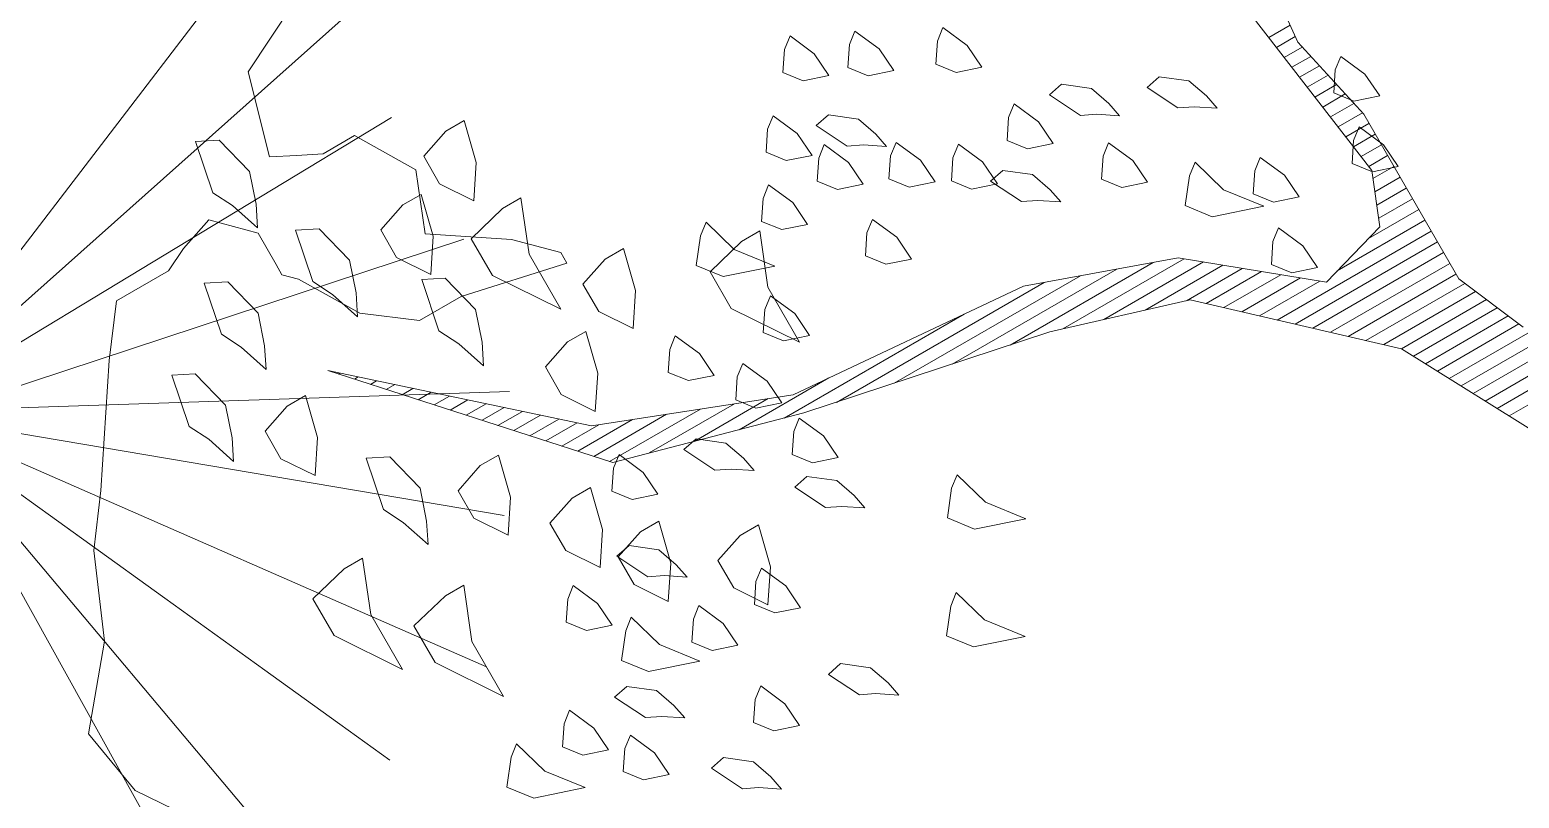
# Model space of a CAD drawing. Header units: metres. Extents: x 12093 to 20303, y 514 to 1412.
# Drawn here: x 19675.843 to 19677.558, y 704.973 to 705.857 of the extents above; entities that cross this region are included whole.
import ezdxf

# ---------------------------------------------------------------- set-up
doc = ezdxf.new("R2010")
doc.units = ezdxf.units.M
doc.layers.get('0').update_dxf_attribs({"lineweight": 13})
for name, color, linetype, lineweight in [('AMBI-GRASS', 104, 'Continuous', 20), ('ARBOLES', 52, 'Continuous', 13), ('grass', 64, 'Continuous', 13), ('MANZANAS-ORIGINALES', 147, 'Continuous', 9)]:
    doc.layers.add(name, color=color, linetype=linetype, lineweight=lineweight)

# ---------------------------------------------------------------- blocks, each defined once
blk = doc.blocks.new('ghgfghgh')
at = {"layer": 'ARBOLES', "lineweight": 20}
for p, q in [((20001.0692, 664.5407), (20001.1009, 664.4703)), ((20001.1546, 664.3773), (20001.0502, 664.512)), ((20001.0799, 664.4737), (20001.0954, 664.4826)), ((20001.0855, 664.4665), (20001.0991, 664.4744)), ((20001.1009, 664.4703), (20001.1488, 664.4182)), ((20001.0911, 664.4593), (20001.1041, 664.4668)), ((20001.0967, 664.4521), (20001.1104, 664.46)), ((20001.1022, 664.4449), (20001.1166, 664.4532)), ((20001.1078, 664.4377), (20001.1229, 664.4464)), ((20001.1134, 664.4305), (20001.1291, 664.4396)), ((20001.119, 664.4233), (20001.1354, 664.4328)), ((20001.1246, 664.4161), (20001.1416, 664.4259)), ((20001.1302, 664.4089), (20001.1479, 664.4191)), ((20001.1488, 664.4182), (20001.1871, 664.3517)), ((20001.1357, 664.4017), (20001.1526, 664.4114)), ((20001.1413, 664.3945), (20001.1572, 664.4036)), ((20001.1469, 664.3873), (20001.1617, 664.3958)), ((20001.1525, 664.3801), (20001.1662, 664.388)), ((20001.1605, 664.3363), (20001.1546, 664.3773)), ((20001.1555, 664.3714), (20001.1707, 664.3802)), ((20001.1569, 664.3618), (20001.1752, 664.3723)), ((20001.1583, 664.3521), (20001.1797, 664.3645)), ((20001.1597, 664.3425), (20001.1842, 664.3567)), ((20001.1871, 664.3517), (20001.2179, 664.2985)), ((20001.1295, 664.3043), (20001.1933, 664.3411)), ((20001.1524, 664.3279), (20001.1888, 664.3489)), ((20001.086, 664.2687), (20001.1978, 664.3333)), ((20001.1217, 664.2962), (20001.1605, 664.3363)), ((20001.0989, 664.2657), (20001.2023, 664.3254)), ((20001.1118, 664.2627), (20001.2068, 664.3176)), ((20000.8919, 664.2505), (20000.9958, 664.3105)), ((20000.9017, 664.2933), (20001.014, 664.3138)), ((20000.9302, 664.2622), (20001.0184, 664.3131)), ((20000.9601, 664.269), (20001.0324, 664.3108)), ((20000.99, 664.2759), (20001.0465, 664.3085)), ((20001.014, 664.3138), (20001.1217, 664.2962)), ((20001.02, 664.2827), (20001.0606, 664.3062)), ((20001.1247, 664.2598), (20001.2113, 664.3098)), ((20000.7658, 664.2089), (20000.9166, 664.296)), ((20000.8078, 664.2228), (20000.943, 664.3008)), ((20000.8499, 664.2366), (20000.9694, 664.3056)), ((20001.0344, 664.2806), (20001.0746, 664.3039)), ((20001.0473, 664.2777), (20001.0887, 664.3016)), ((20001.0602, 664.2747), (20001.1028, 664.2993)), ((20001.0731, 664.2717), (20001.1169, 664.297)), ((20001.1375, 664.2568), (20001.2158, 664.302)), ((20001.1504, 664.2538), (20001.2222, 664.2952)), ((20001.2179, 664.2985), (20001.2647, 664.2635)), ((20000.7345, 664.2144), (20000.9017, 664.2933)), ((20001.1633, 664.2508), (20001.2301, 664.2894)), ((20001.0227, 664.2833), (20000.9209, 664.26)), ((20001.1762, 664.2478), (20001.0227, 664.2833)), ((20001.1762, 664.2478), (20001.2379, 664.2835)), ((20001.1849, 664.2424), (20001.2458, 664.2776)), ((20000.7278, 664.1975), (20000.8587, 664.273)), ((20001.1936, 664.237), (20001.2537, 664.2717)), ((20001.2023, 664.2316), (20001.2615, 664.2658)), ((20000.9209, 664.26), (20000.7421, 664.2012)), ((20001.2109, 664.2262), (20001.2696, 664.26)), ((20001.2196, 664.2208), (20001.2777, 664.2543)), ((20001.287, 664.1788), (20001.1762, 664.2478)), ((20001.2283, 664.2154), (20001.2858, 664.2485)), ((20001.237, 664.2099), (20001.2939, 664.2428)), ((20000.3963, 664.232), (20000.5879, 664.1919)), ((20000.6033, 664.1653), (20000.3963, 664.232)), ((20001.2457, 664.2045), (20001.302, 664.2371)), ((20001.2544, 664.1991), (20001.3102, 664.2313)), ((20000.4157, 664.2257), (20000.4185, 664.2274)), ((20000.4273, 664.222), (20000.4317, 664.2246)), ((20000.4389, 664.2183), (20000.445, 664.2218)), ((20000.6952, 664.189), (20000.7604, 664.2267)), ((20000.4505, 664.2145), (20000.4582, 664.219)), ((20000.4621, 664.2108), (20000.4715, 664.2163)), ((20000.4736, 664.2071), (20000.4848, 664.2135)), ((20000.4852, 664.2033), (20000.498, 664.2107)), ((20000.5879, 664.1919), (20000.7345, 664.2144)), ((20000.6625, 664.1806), (20000.7163, 664.2117)), ((20000.4968, 664.1996), (20000.5113, 664.2079)), ((20000.5084, 664.1959), (20000.5245, 664.2052)), ((20000.52, 664.1921), (20000.5378, 664.2024)), ((20000.5316, 664.1884), (20000.551, 664.1996)), ((20000.5895, 664.1697), (20000.6425, 664.2003)), ((20000.6011, 664.166), (20000.6671, 664.2041)), ((20000.7421, 664.2012), (20000.6033, 664.1653)), ((20000.6299, 664.1722), (20000.6917, 664.2079)), ((20000.5432, 664.1847), (20000.5643, 664.1968)), ((20000.5548, 664.1809), (20000.5775, 664.1941)), ((20000.5664, 664.1772), (20000.5932, 664.1927)), ((20000.5779, 664.1735), (20000.6178, 664.1965))]:
    blk.add_line(p, q, dxfattribs=at)
at = {"layer": 'grass'}
for p, q in [((20000.3386, 664.4488), (20000.3709, 664.4977)), ((20000.8432, 664.4809), (20000.8392, 664.4711)), ((20000.8608, 664.468), (20000.8432, 664.4809)), ((20000.7321, 664.4749), (20000.7281, 664.4651)), ((20000.7497, 664.462), (20000.7321, 664.4749)), ((20000.7753, 664.4686), (20000.7742, 664.4519)), ((20000.7793, 664.4784), (20000.7753, 664.4686)), ((20000.7969, 664.4655), (20000.7793, 664.4784)), ((20000.8392, 664.4711), (20000.8381, 664.4544)), ((20000.7281, 664.4651), (20000.7269, 664.4484)), ((20000.7604, 664.4461), (20000.7497, 664.462)), ((20000.8076, 664.4497), (20000.7969, 664.4655)), ((20000.8715, 664.4522), (20000.8608, 664.468)), ((20001.1321, 664.46), (20001.1281, 664.4502)), ((20001.1497, 664.4471), (20001.1321, 664.46)), ((20000.3541, 664.3871), (20000.3386, 664.4488)), ((20000.7269, 664.4484), (20000.7417, 664.4423)), ((20000.7742, 664.4519), (20000.7889, 664.4459)), ((20000.7889, 664.4459), (20000.8076, 664.4497)), ((20000.8381, 664.4544), (20000.8528, 664.4484)), ((20000.8528, 664.4484), (20000.8715, 664.4522)), ((20001.1281, 664.4502), (20001.127, 664.4335)), ((20001.1604, 664.4313), (20001.1497, 664.4471)), ((20000.7417, 664.4423), (20000.7604, 664.4461)), ((20000.9205, 664.4321), (20000.9294, 664.4399)), ((20000.9294, 664.4399), (20000.951, 664.4368)), ((20000.951, 664.4368), (20000.9637, 664.4259)), ((20000.9914, 664.4375), (20001.0003, 664.4453)), ((20001.0139, 664.4226), (20000.9914, 664.4375)), ((20001.0003, 664.4453), (20001.0219, 664.4422)), ((20001.0219, 664.4422), (20001.0346, 664.4313)), ((20000.8949, 664.4255), (20000.8909, 664.4157)), ((20000.9125, 664.4125), (20000.8949, 664.4255)), ((20000.943, 664.4172), (20000.9205, 664.4321)), ((20000.9637, 664.4259), (20000.9715, 664.417)), ((20001.0346, 664.4313), (20001.0424, 664.4224)), ((20001.127, 664.4335), (20001.1417, 664.4275)), ((20001.1417, 664.4275), (20001.1604, 664.4313)), ((20000.7198, 664.4169), (20000.7158, 664.4071)), ((20000.7374, 664.404), (20000.7198, 664.4169)), ((20000.7512, 664.4098), (20000.7601, 664.4176)), ((20000.7601, 664.4176), (20000.7818, 664.4145)), ((20000.7818, 664.4145), (20000.7945, 664.4036)), ((20000.8909, 664.4157), (20000.8898, 664.3989)), ((20000.9548, 664.4181), (20000.943, 664.4172)), ((20000.9715, 664.417), (20000.9548, 664.4181)), ((20001.0257, 664.4235), (20001.0139, 664.4226)), ((20001.0424, 664.4224), (20001.0257, 664.4235)), ((20000.4822, 664.4057), (20000.4661, 664.3875)), ((20000.4955, 664.4134), (20000.4822, 664.4057)), ((20000.5042, 664.3829), (20000.4955, 664.4134)), ((20000.7158, 664.4071), (20000.7147, 664.3904)), ((20000.7481, 664.3882), (20000.7374, 664.404)), ((20000.7737, 664.3949), (20000.7512, 664.4098)), ((20000.7945, 664.4036), (20000.8023, 664.3947)), ((20000.9232, 664.3967), (20000.9125, 664.4125)), ((20001.1455, 664.4088), (20001.1415, 664.399)), ((20001.1631, 664.3959), (20001.1455, 664.4088)), ((20000.3003, 664.3982), (20000.3175, 664.3992)), ((20000.3129, 664.3611), (20000.3003, 664.3982)), ((20000.3175, 664.3992), (20000.3395, 664.3765)), ((20000.4158, 664.4025), (20000.3931, 664.3894)), ((20000.4603, 664.3778), (20000.4158, 664.4025)), ((20000.757, 664.396), (20000.753, 664.3862)), ((20000.7746, 664.3831), (20000.757, 664.396)), ((20000.7855, 664.3958), (20000.7737, 664.3949)), ((20000.8023, 664.3947), (20000.7855, 664.3958)), ((20000.8092, 664.3976), (20000.8052, 664.3878)), ((20000.8268, 664.3847), (20000.8092, 664.3976)), ((20000.8544, 664.3963), (20000.8504, 664.3865)), ((20000.872, 664.3834), (20000.8544, 664.3963)), ((20000.8898, 664.3989), (20000.9045, 664.3929)), ((20000.9045, 664.3929), (20000.9232, 664.3967)), ((20000.9635, 664.3974), (20000.9595, 664.3876)), ((20000.9811, 664.3845), (20000.9635, 664.3974)), ((20001.1415, 664.399), (20001.1404, 664.3823)), ((20001.1738, 664.3801), (20001.1631, 664.3959)), ((20000.3736, 664.3882), (20000.3541, 664.3871)), ((20000.3931, 664.3894), (20000.3736, 664.3882)), ((20000.4661, 664.3875), (20000.4776, 664.3676)), ((20000.5024, 664.3553), (20000.5042, 664.3829)), ((20000.7147, 664.3904), (20000.7294, 664.3844)), ((20000.7294, 664.3844), (20000.7481, 664.3882)), ((20000.753, 664.3862), (20000.7519, 664.3695)), ((20000.7853, 664.3673), (20000.7746, 664.3831)), ((20000.8052, 664.3878), (20000.804, 664.3711)), ((20000.8375, 664.3689), (20000.8268, 664.3847)), ((20000.8504, 664.3865), (20000.8493, 664.3698)), ((20000.8827, 664.3675), (20000.872, 664.3834)), ((20000.9595, 664.3876), (20000.9584, 664.3709)), ((20000.9918, 664.3687), (20000.9811, 664.3845)), ((20001.0264, 664.3832), (20001.0223, 664.3734)), ((20001.0469, 664.3633), (20001.0264, 664.3832)), ((20001.0736, 664.3867), (20001.0696, 664.3769)), ((20001.0912, 664.3738), (20001.0736, 664.3867)), ((20001.1404, 664.3823), (20001.1551, 664.3763)), ((20000.3395, 664.3765), (20000.3444, 664.3527)), ((20000.467, 664.3312), (20000.4603, 664.3778)), ((20000.804, 664.3711), (20000.8187, 664.3651)), ((20000.8778, 664.3695), (20000.8867, 664.3773)), ((20000.8867, 664.3773), (20000.9083, 664.3742)), ((20000.9083, 664.3742), (20000.921, 664.3633)), ((20001.0223, 664.3734), (20001.0192, 664.3518)), ((20001.0696, 664.3769), (20001.0685, 664.3602)), ((20001.1019, 664.358), (20001.0912, 664.3738)), ((20001.1551, 664.3763), (20001.1738, 664.3801)), ((20000.3272, 664.3517), (20000.3129, 664.3611)), ((20000.4776, 664.3676), (20000.5024, 664.3553)), ((20000.7165, 664.3668), (20000.7125, 664.357)), ((20000.7341, 664.3539), (20000.7165, 664.3668)), ((20000.7519, 664.3695), (20000.7666, 664.3635)), ((20000.7666, 664.3635), (20000.7853, 664.3673)), ((20000.8187, 664.3651), (20000.8375, 664.3689)), ((20000.8493, 664.3698), (20000.864, 664.3637)), ((20000.864, 664.3637), (20000.8827, 664.3675)), ((20000.9003, 664.3546), (20000.8778, 664.3695)), ((20000.921, 664.3633), (20000.9288, 664.3544)), ((20000.9584, 664.3709), (20000.9731, 664.3649)), ((20000.9731, 664.3649), (20000.9918, 664.3687)), ((20001.0763, 664.3513), (20001.0469, 664.3633)), ((20001.0685, 664.3602), (20001.0832, 664.3542)), ((20000.3454, 664.3356), (20000.3272, 664.3517)), ((20000.3444, 664.3527), (20000.3454, 664.3356)), ((20000.451, 664.3522), (20000.4349, 664.3341)), ((20000.4643, 664.3599), (20000.451, 664.3522)), ((20000.473, 664.3295), (20000.4643, 664.3599)), ((20000.5234, 664.3497), (20000.5006, 664.3277)), ((20000.5367, 664.3574), (20000.5234, 664.3497)), ((20000.5426, 664.3164), (20000.5367, 664.3574)), ((20000.7125, 664.357), (20000.7114, 664.3403)), ((20000.7448, 664.3381), (20000.7341, 664.3539)), ((20000.9121, 664.3555), (20000.9003, 664.3546)), ((20000.9288, 664.3544), (20000.9121, 664.3555)), ((20001.0192, 664.3518), (20001.0388, 664.3437)), ((20001.0388, 664.3437), (20001.0763, 664.3513)), ((20001.0832, 664.3542), (20001.1019, 664.358)), ((20000.2915, 664.3207), (20000.3099, 664.3414)), ((20000.3099, 664.3414), (20000.3457, 664.3318)), ((20000.6711, 664.3396), (20000.6671, 664.3298)), ((20000.6916, 664.3198), (20000.6711, 664.3396)), ((20000.7114, 664.3403), (20000.7261, 664.3343)), ((20000.792, 664.3417), (20000.788, 664.3319)), ((20000.8096, 664.3288), (20000.792, 664.3417)), ((20000.3457, 664.3318), (20000.3588, 664.3091)), ((20000.373, 664.3338), (20000.3901, 664.3348)), ((20000.3856, 664.2967), (20000.373, 664.3338)), ((20000.3901, 664.3348), (20000.4121, 664.3121)), ((20000.4349, 664.3341), (20000.4464, 664.3141)), ((20000.467, 664.3312), (20000.467, 664.3312)), ((20000.5299, 664.3272), (20000.467, 664.3312)), ((20000.4712, 664.3018), (20000.473, 664.3295)), ((20000.5006, 664.3277), (20000.516, 664.3011)), ((20000.6671, 664.3298), (20000.6639, 664.3082)), ((20000.7101, 664.3334), (20000.6968, 664.3257)), ((20000.716, 664.2925), (20000.7101, 664.3334)), ((20000.7261, 664.3343), (20000.7448, 664.3381)), ((20000.788, 664.3319), (20000.7869, 664.3152)), ((20000.8203, 664.3129), (20000.8096, 664.3288)), ((20001.087, 664.3355), (20001.0829, 664.3257)), ((20001.1046, 664.3226), (20001.087, 664.3355)), ((20000.2808, 664.3044), (20000.2915, 664.3207)), ((20000.5657, 664.3176), (20000.5299, 664.3272)), ((20000.57, 664.31), (20000.5657, 664.3176)), ((20000.6111, 664.3206), (20000.5978, 664.3129)), ((20000.6198, 664.2901), (20000.6111, 664.3206)), ((20000.6968, 664.3257), (20000.6741, 664.3037)), ((20000.721, 664.3078), (20000.6916, 664.3198)), ((20001.0829, 664.3257), (20001.0818, 664.309)), ((20001.1153, 664.3068), (20001.1046, 664.3226)), ((20000.3588, 664.3091), (20000.3631, 664.3015)), ((20000.4121, 664.3121), (20000.417, 664.2883)), ((20000.4464, 664.3141), (20000.4712, 664.3018)), ((20000.4932, 664.2858), (20000.57, 664.31)), ((20000.5656, 664.2766), (20000.5426, 664.3164)), ((20000.5978, 664.3129), (20000.5817, 664.2947)), ((20000.6639, 664.3082), (20000.6836, 664.3002)), ((20000.6836, 664.3002), (20000.721, 664.3078)), ((20000.7869, 664.3152), (20000.8016, 664.3092)), ((20000.8016, 664.3092), (20000.8203, 664.3129)), ((20001.0818, 664.309), (20001.0965, 664.303)), ((20001.0965, 664.303), (20001.1153, 664.3068)), ((20000.2429, 664.2826), (20000.2808, 664.3044)), ((20000.3065, 664.2954), (20000.3237, 664.2964)), ((20000.3191, 664.2583), (20000.3065, 664.2954)), ((20000.3237, 664.2964), (20000.3457, 664.2737)), ((20000.3631, 664.3015), (20000.3751, 664.2983)), ((20000.3751, 664.2983), (20000.4196, 664.2736)), ((20000.3999, 664.2872), (20000.3856, 664.2967)), ((20000.4646, 664.298), (20000.4817, 664.299)), ((20000.4771, 664.2609), (20000.4646, 664.298)), ((20000.4817, 664.299), (20000.5037, 664.2763)), ((20000.516, 664.3011), (20000.5656, 664.2766)), ((20000.6741, 664.3037), (20000.6894, 664.2771)), ((20000.418, 664.2711), (20000.3999, 664.2872)), ((20000.417, 664.2883), (20000.418, 664.2711)), ((20000.4629, 664.2684), (20000.4932, 664.2858)), ((20000.5817, 664.2947), (20000.5933, 664.2748)), ((20000.6181, 664.2625), (20000.6198, 664.2901)), ((20000.7179, 664.2862), (20000.7139, 664.2764)), ((20000.7391, 664.2526), (20000.716, 664.2925)), ((20000.7355, 664.2733), (20000.7179, 664.2862)), ((20000.2377, 664.2392), (20000.2429, 664.2826)), ((20000.3457, 664.2737), (20000.3505, 664.2499)), ((20000.4196, 664.2736), (20000.4629, 664.2684)), ((20000.5037, 664.2763), (20000.5086, 664.2525)), ((20000.5933, 664.2748), (20000.6181, 664.2625)), ((20000.6894, 664.2771), (20000.7391, 664.2526)), ((20000.7139, 664.2764), (20000.7127, 664.2597)), ((20000.7462, 664.2575), (20000.7355, 664.2733)), ((20000.3334, 664.2489), (20000.3191, 664.2583)), ((20000.4915, 664.2515), (20000.4771, 664.2609)), ((20000.5086, 664.2525), (20000.5096, 664.2354)), ((20000.5705, 664.2528), (20000.5544, 664.2346)), ((20000.5838, 664.2604), (20000.5705, 664.2528)), ((20000.5925, 664.23), (20000.5838, 664.2604)), ((20000.6488, 664.2572), (20000.6448, 664.2474)), ((20000.6664, 664.2443), (20000.6488, 664.2572)), ((20000.7127, 664.2597), (20000.7274, 664.2537)), ((20000.7274, 664.2537), (20000.7462, 664.2575)), ((20000.3516, 664.2327), (20000.3334, 664.2489)), ((20000.3505, 664.2499), (20000.3516, 664.2327)), ((20000.5096, 664.2354), (20000.4915, 664.2515)), ((20000.6448, 664.2474), (20000.6437, 664.2307)), ((20000.6771, 664.2285), (20000.6664, 664.2443)), ((20000.2316, 664.1449), (20000.2377, 664.2392)), ((20000.5544, 664.2346), (20000.5659, 664.2147)), ((20000.6437, 664.2307), (20000.6584, 664.2247)), ((20000.6978, 664.2372), (20000.6938, 664.2274)), ((20000.7154, 664.2243), (20000.6978, 664.2372)), ((20000.283, 664.2286), (20000.3001, 664.2297)), ((20000.2956, 664.1915), (20000.283, 664.2286)), ((20000.3001, 664.2297), (20000.3222, 664.2069)), ((20000.4041, 664.2295), (20000.4052, 664.2301)), ((20000.5907, 664.2024), (20000.5925, 664.23)), ((20000.6584, 664.2247), (20000.6771, 664.2285)), ((20000.6938, 664.2274), (20000.6927, 664.2107)), ((20000.7261, 664.2085), (20000.7154, 664.2243)), ((20000.3802, 664.2138), (20000.3669, 664.2061)), ((20000.3889, 664.1834), (20000.3802, 664.2138)), ((20000.5659, 664.2147), (20000.5907, 664.2024)), ((20000.6927, 664.2107), (20000.7074, 664.2047)), ((20000.3222, 664.2069), (20000.327, 664.1831)), ((20000.3669, 664.2061), (20000.3508, 664.188)), ((20000.7074, 664.2047), (20000.7261, 664.2085)), ((20000.3099, 664.1821), (20000.2956, 664.1915)), ((20000.3508, 664.188), (20000.3623, 664.168)), ((20000.7348, 664.1877), (20000.7337, 664.171)), ((20000.7388, 664.1975), (20000.7348, 664.1877)), ((20000.7564, 664.1846), (20000.7388, 664.1975)), ((20000.328, 664.166), (20000.3099, 664.1821)), ((20000.327, 664.1831), (20000.328, 664.166)), ((20000.3871, 664.1558), (20000.3889, 664.1834)), ((20000.6551, 664.1746), (20000.664, 664.1824)), ((20000.664, 664.1824), (20000.6856, 664.1793)), ((20000.6856, 664.1793), (20000.6983, 664.1683)), ((20000.7671, 664.1688), (20000.7564, 664.1846)), ((20000.3623, 664.168), (20000.3871, 664.1558)), ((20000.4242, 664.1683), (20000.4414, 664.1693)), ((20000.4368, 664.1312), (20000.4242, 664.1683)), ((20000.4414, 664.1693), (20000.4634, 664.1466)), ((20000.5204, 664.1706), (20000.5071, 664.163)), ((20000.5291, 664.1402), (20000.5204, 664.1706)), ((20000.6079, 664.171), (20000.6038, 664.1612)), ((20000.6255, 664.1581), (20000.6079, 664.171)), ((20000.6776, 664.1597), (20000.6551, 664.1746)), ((20000.6983, 664.1683), (20000.7061, 664.1594)), ((20000.7337, 664.171), (20000.7484, 664.165)), ((20000.7484, 664.165), (20000.7671, 664.1688)), ((20000.5071, 664.163), (20000.491, 664.1448)), ((20000.6038, 664.1612), (20000.6027, 664.1445)), ((20000.6361, 664.1423), (20000.6255, 664.1581)), ((20000.6894, 664.1605), (20000.6776, 664.1597)), ((20000.7061, 664.1594), (20000.6894, 664.1605)), ((20000.7355, 664.1474), (20000.7444, 664.1552)), ((20000.7444, 664.1552), (20000.766, 664.1521)), ((20000.8536, 664.1564), (20000.8495, 664.1466)), ((20000.8741, 664.1365), (20000.8536, 664.1564)), ((20000.2264, 664.1015), (20000.2316, 664.1449)), ((20000.4634, 664.1466), (20000.4682, 664.1228)), ((20000.491, 664.1448), (20000.5025, 664.1249)), ((20000.5872, 664.1471), (20000.5739, 664.1395)), ((20000.5959, 664.1167), (20000.5872, 664.1471)), ((20000.6027, 664.1445), (20000.6174, 664.1385)), ((20000.758, 664.1325), (20000.7355, 664.1474)), ((20000.766, 664.1521), (20000.7787, 664.1412)), ((20000.8495, 664.1466), (20000.8464, 664.125)), ((20000.5273, 664.1126), (20000.5291, 664.1402)), ((20000.5739, 664.1395), (20000.5577, 664.1213)), ((20000.6174, 664.1385), (20000.6361, 664.1423)), ((20000.7698, 664.1334), (20000.758, 664.1325)), ((20000.7865, 664.1323), (20000.7698, 664.1334)), ((20000.7787, 664.1412), (20000.7865, 664.1323)), ((20000.9035, 664.1245), (20000.8741, 664.1365)), ((20000.4511, 664.1218), (20000.4368, 664.1312)), ((20000.4682, 664.1228), (20000.4693, 664.1057)), ((20000.5025, 664.1249), (20000.5273, 664.1126)), ((20000.6368, 664.1226), (20000.6235, 664.1149)), ((20000.6455, 664.0922), (20000.6368, 664.1226)), ((20000.8464, 664.125), (20000.866, 664.1169)), ((20000.866, 664.1169), (20000.9035, 664.1245)), ((20000.4693, 664.1057), (20000.4511, 664.1218)), ((20000.5577, 664.1213), (20000.5693, 664.1013)), ((20000.5941, 664.0891), (20000.5959, 664.1167)), ((20000.6235, 664.1149), (20000.6074, 664.0968)), ((20000.6959, 664.1124), (20000.6798, 664.0942)), ((20000.7092, 664.1201), (20000.6959, 664.1124)), ((20000.7179, 664.0896), (20000.7092, 664.1201)), ((20000.2343, 664.0355), (20000.2264, 664.1015)), ((20000.5693, 664.1013), (20000.5941, 664.0891)), ((20000.6063, 664.0973), (20000.6152, 664.1051)), ((20000.6152, 664.1051), (20000.6368, 664.102)), ((20000.6368, 664.102), (20000.6495, 664.091)), ((20000.4217, 664.0959), (20000.4084, 664.0882)), ((20000.4276, 664.055), (20000.4217, 664.0959)), ((20000.6288, 664.0823), (20000.6063, 664.0973)), ((20000.6074, 664.0968), (20000.6189, 664.0768)), ((20000.6437, 664.0645), (20000.6455, 664.0922)), ((20000.6495, 664.091), (20000.6573, 664.0821)), ((20000.6798, 664.0942), (20000.6913, 664.0743)), ((20000.4084, 664.0882), (20000.3856, 664.0662)), ((20000.6406, 664.0832), (20000.6288, 664.0823)), ((20000.6573, 664.0821), (20000.6406, 664.0832)), ((20000.7115, 664.0886), (20000.7074, 664.0788)), ((20000.7291, 664.0757), (20000.7115, 664.0886)), ((20000.7161, 664.062), (20000.7179, 664.0896)), ((20000.4818, 664.0686), (20000.459, 664.0466)), ((20000.4951, 664.0763), (20000.4818, 664.0686)), ((20000.501, 664.0353), (20000.4951, 664.0763)), ((20000.5747, 664.0759), (20000.5707, 664.0661)), ((20000.5923, 664.063), (20000.5747, 664.0759)), ((20000.6189, 664.0768), (20000.6437, 664.0645)), ((20000.6913, 664.0743), (20000.7161, 664.062)), ((20000.7074, 664.0788), (20000.7063, 664.0621)), ((20000.7398, 664.0599), (20000.7291, 664.0757)), ((20000.8529, 664.0708), (20000.8489, 664.061)), ((20000.8734, 664.051), (20000.8529, 664.0708)), ((20000.3856, 664.0662), (20000.401, 664.0396)), ((20000.5707, 664.0661), (20000.5696, 664.0494)), ((20000.603, 664.0471), (20000.5923, 664.063)), ((20000.666, 664.0614), (20000.662, 664.0516)), ((20000.6836, 664.0485), (20000.666, 664.0614)), ((20000.7063, 664.0621), (20000.721, 664.0561)), ((20000.721, 664.0561), (20000.7398, 664.0599)), ((20000.8489, 664.061), (20000.8458, 664.0394)), ((20000.4506, 664.0151), (20000.4276, 664.055)), ((20000.459, 664.0466), (20000.4744, 664.02)), ((20000.5696, 664.0494), (20000.5843, 664.0434)), ((20000.5843, 664.0434), (20000.603, 664.0471)), ((20000.6168, 664.0529), (20000.6128, 664.0431)), ((20000.6373, 664.0331), (20000.6168, 664.0529)), ((20000.662, 664.0516), (20000.6609, 664.0349)), ((20000.6943, 664.0327), (20000.6836, 664.0485)), ((20000.9028, 664.039), (20000.8734, 664.051)), ((20000.401, 664.0396), (20000.4506, 664.0151)), ((20000.6128, 664.0431), (20000.6097, 664.0215)), ((20000.8458, 664.0394), (20000.8654, 664.0314)), ((20000.8654, 664.0314), (20000.9028, 664.039)), ((20000.2227, 663.9683), (20000.2343, 664.0355)), ((20000.524, 663.9954), (20000.501, 664.0353)), ((20000.6667, 664.0211), (20000.6373, 664.0331)), ((20000.6609, 664.0349), (20000.6756, 664.0289)), ((20000.6756, 664.0289), (20000.6943, 664.0327)), ((20000.4744, 664.02), (20000.524, 663.9954)), ((20000.6097, 664.0215), (20000.6293, 664.0135)), ((20000.6293, 664.0135), (20000.6667, 664.0211)), ((20000.76, 664.0115), (20000.7689, 664.0193)), ((20000.7689, 664.0193), (20000.7906, 664.0162)), ((20000.7906, 664.0162), (20000.8033, 664.0053)), ((20000.7825, 663.9966), (20000.76, 664.0115)), ((20000.8033, 664.0053), (20000.8111, 663.9964)), ((20000.6046, 663.995), (20000.6135, 664.0028)), ((20000.6271, 663.9801), (20000.6046, 663.995)), ((20000.6135, 664.0028), (20000.6351, 663.9997)), ((20000.6351, 663.9997), (20000.6478, 663.9888)), ((20000.7068, 663.9933), (20000.7057, 663.9766)), ((20000.7108, 664.0031), (20000.7068, 663.9933)), ((20000.7284, 663.9902), (20000.7108, 664.0031)), ((20000.7943, 663.9975), (20000.7825, 663.9966)), ((20000.8111, 663.9964), (20000.7943, 663.9975)), ((20000.572, 663.9854), (20000.568, 663.9756)), ((20000.5896, 663.9725), (20000.572, 663.9854)), ((20000.6478, 663.9888), (20000.6556, 663.9799)), ((20000.7391, 663.9743), (20000.7284, 663.9902)), ((20000.568, 663.9756), (20000.5669, 663.9589)), ((20000.6003, 663.9567), (20000.5896, 663.9725)), ((20000.6389, 663.981), (20000.6271, 663.9801)), ((20000.6556, 663.9799), (20000.6389, 663.981)), ((20000.7057, 663.9766), (20000.7204, 663.9705)), ((20000.7204, 663.9705), (20000.7391, 663.9743)), ((20000.2564, 663.9272), (20000.2227, 663.9683)), ((20000.5335, 663.9611), (20000.5295, 663.9513)), ((20000.554, 663.9413), (20000.5335, 663.9611)), ((20000.6162, 663.9674), (20000.6121, 663.9576)), ((20000.6338, 663.9545), (20000.6162, 663.9674)), ((20000.5295, 663.9513), (20000.5264, 663.9297)), ((20000.5669, 663.9589), (20000.5816, 663.9529)), ((20000.5816, 663.9529), (20000.6003, 663.9567)), ((20000.6121, 663.9576), (20000.611, 663.9409)), ((20000.6444, 663.9387), (20000.6338, 663.9545)), ((20000.675, 663.9434), (20000.6839, 663.9512)), ((20000.6839, 663.9512), (20000.7055, 663.948)), ((20000.5834, 663.9293), (20000.554, 663.9413)), ((20000.611, 663.9409), (20000.6257, 663.9349)), ((20000.6257, 663.9349), (20000.6444, 663.9387)), ((20000.6975, 663.9284), (20000.675, 663.9434)), ((20000.7055, 663.948), (20000.7182, 663.9371)), ((20000.5264, 663.9297), (20000.546, 663.9217)), ((20000.546, 663.9217), (20000.5834, 663.9293)), ((20000.7093, 663.9293), (20000.6975, 663.9284)), ((20000.726, 663.9282), (20000.7093, 663.9293)), ((20000.7182, 663.9371), (20000.726, 663.9282)), ((20000.2847, 663.9133), (20000.2564, 663.9272))]:
    blk.add_line(p, q, dxfattribs=at)
blk = doc.blocks.new('Arbust11')
for p, q in [((0.0533, 0.4887), (0.474, 0.5137)), ((0.047, 0.4856), (0.499, 0.4263)), ((0.0501, 0.4794), (0.2901, 0.0832)), ((0.0501, 0.4731), (0.4304, 0.2454)), ((0.0533, 0.47), (0.1935, 0.0177)), ((0.0564, 0.4762), (0.3649, 0.1425)), ((0.072, 0.4762), (0.4647, 0.3484)), ((0.0501, 0.4638), (-0.0215, 0.0146)), ((0.0501, 0.4544), (-0.1088, 0.0209)), ((0.0533, 0.4451), (0.0907, 0.0271))]:
    blk.add_line(p, q)

msp = doc.modelspace()

# ---------------------------------------------------------------- linework, layer by layer
at = {"layer": 'MANZANAS-ORIGINALES'}
for centre, radius, start, end in [((19642.9403, 405.9341), 304.279, 76.754672, 83.883439), ((19642.9585, 406.0744), 303.9876, 76.751542, 83.884028)]:
    msp.add_arc(centre, radius, start, end, dxfattribs=at)

# ---------------------------------------------------------------- block references
at = {"layer": 'AMBI-GRASS', "ltscale": 0.05, "xscale": 1.499999999998325, "yscale": 1.499999999998325, "zscale": 1.499999999998325, "rotation": 49.16166176348414}
msp.add_blockref('Arbust11', (19676.199, 704.8872), dxfattribs=at)
at = {"layer": 'Defpoints', "lineweight": 20, "xscale": 1.586003757394792, "yscale": 1.586003757394792, "zscale": 1.586003757394792}
msp.add_blockref('ghgfghgh', (-12044.5179, -348.0094), dxfattribs=at)

doc.saveas('drawing.dxf')
